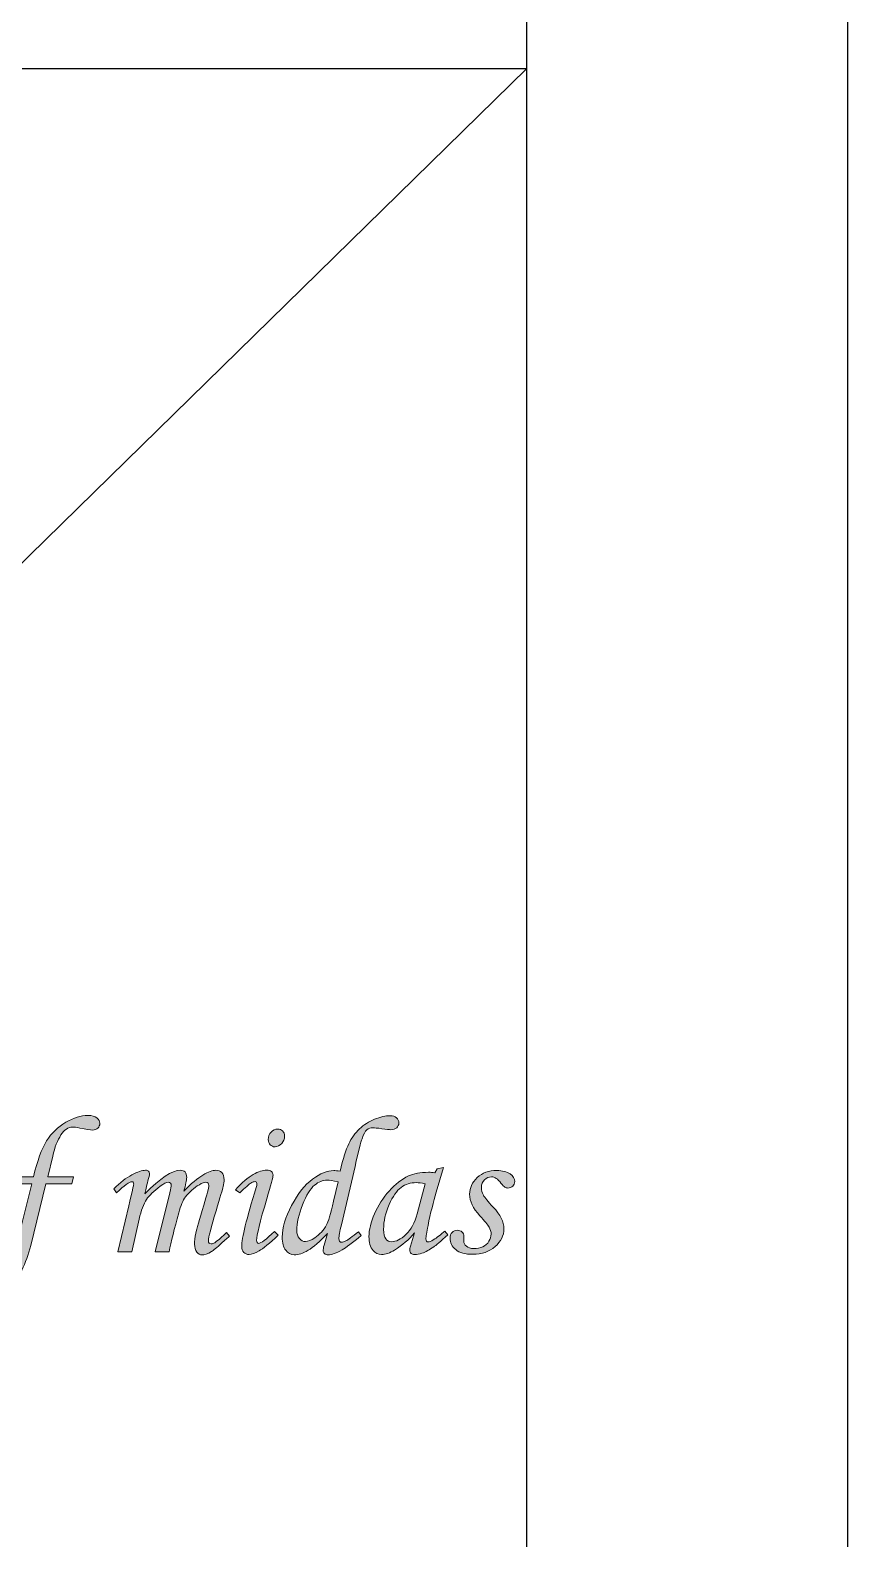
# Model space of a CAD drawing. Header units: inches. Extents: x -192760 to -100777, y -168280 to -114728.
# Drawn here: x -167724 to -166960, y -117603 to -116192 of the extents above; entities that cross this region are included whole.
import ezdxf
from ezdxf.enums import TextEntityAlignment as Align

# ---------------------------------------------------------------- set-up
doc = ezdxf.new("R2010")
doc.units = ezdxf.units.IN
doc.header["$LTSCALE"] = 50
doc.header["$MEASUREMENT"] = 0
for name, color, linetype in [('3.기호.계단선', 30, 'Continuous'), ('F-SYM', 7, 'Continuous'), ('FORM(YOURNAME)-11', 1, 'Continuous'), ('Layer 1', 7, 'Continuous'), ('로고', 7, 'Continuous')]:
    doc.layers.add(name, color=color, linetype=linetype)
doc.styles.add('YOURNAME', font='HY울릉도M.TTF')

# ---------------------------------------------------------------- blocks, each defined once
blk = doc.blocks.new('block 8')
at = {"layer": 'Layer 1'}
h = blk.add_hatch(color=8, dxfattribs=at)
h.dxf.hatch_style = 2
edge = h.paths.add_edge_path()
edge.add_spline(control_points=[(79.291, -136.307), (79.291, -136.307), (79.291, -136.307), (79.17, -136.307), (79.061, -136.382), (78.963, -136.531), (78.866, -136.681), (78.788, -136.883), (78.729, -137.137), (78.729, -137.137), (78.591, -137.723), (78.591, -137.723), (78.591, -137.723), (79.32, -137.723), (79.32, -137.723), (79.32, -137.723), (79.276, -137.918), (79.276, -137.918), (79.276, -137.918), (78.538, -137.918), (78.538, -137.918), (78.538, -137.918), (78.107, -139.673), (78.107, -139.673), (77.974, -140.206), (77.759, -140.61), (77.465, -140.885), (77.171, -141.16), (76.852, -141.297), (76.507, -141.297), (76.392, -141.297), (76.304, -141.275), (76.245, -141.23), (76.185, -141.185), (76.155, -141.13), (76.155, -141.064), (76.155, -141.007), (76.176, -140.961), (76.217, -140.928), (76.258, -140.894), (76.317, -140.877), (76.394, -140.877), (76.433, -140.877), (76.49, -140.881), (76.565, -140.89), (76.693, -140.907), (76.816, -140.915), (76.933, -140.915), (77.115, -140.915), (77.247, -140.872), (77.329, -140.788), (77.412, -140.702), (77.494, -140.494), (77.577, -140.162), (77.577, -140.162), (78.135, -137.918), (78.135, -137.918), (78.135, -137.918), (77.477, -137.918), (77.477, -137.918), (77.477, -137.918), (77.527, -137.723), (77.527, -137.723), (77.527, -137.723), (78.184, -137.723), (78.184, -137.723), (78.292, -137.265), (78.416, -136.924), (78.555, -136.7), (78.695, -136.477), (78.876, -136.3), (79.1, -136.171), (79.323, -136.042), (79.534, -135.977), (79.732, -135.977), (79.844, -135.977), (79.929, -135.999), (79.985, -136.043), (80.042, -136.087), (80.07, -136.139), (80.07, -136.2), (80.07, -136.255), (80.051, -136.3), (80.013, -136.337), (79.974, -136.374), (79.923, -136.392), (79.861, -136.392), (79.797, -136.392), (79.676, -136.373), (79.498, -136.335), (79.41, -136.316), (79.34, -136.307), (79.291, -136.307)], knot_values=[0, 0, 0, 0, 0.0001, 0.0002, 1, 1, 1, 2, 2, 2, 3, 3, 3, 4, 4, 4, 5, 5, 5, 6, 6, 6, 7, 7, 7, 8, 8, 8, 9, 9, 9, 10, 10, 10, 11, 11, 11, 12, 12, 12, 13, 13, 13, 14, 14, 14, 15, 15, 15, 16, 16, 16, 17, 17, 17, 18, 18, 18, 19, 19, 19, 20, 20, 20, 21, 21, 21, 22, 22, 22, 23, 23, 23, 24, 24, 24, 25, 25, 25, 26, 26, 26, 27, 27, 27, 28, 28, 28, 29, 29, 29, 30, 30, 30, 30], degree=3, periodic=0)
h = blk.add_hatch(color=8, dxfattribs=at)
h.dxf.hatch_style = 2
edge = h.paths.add_edge_path()
edge.add_spline(control_points=[(86.124, -137.788), (86.124, -137.788), (86.124, -137.788), (86.343, -137.625), (86.543, -137.544), (86.725, -137.544), (86.765, -137.544), (86.825, -137.551), (86.906, -137.564), (86.992, -137.207), (87.074, -136.947), (87.153, -136.783), (87.232, -136.619), (87.334, -136.478), (87.459, -136.359), (87.583, -136.24), (87.726, -136.148), (87.886, -136.083), (88.047, -136.018), (88.197, -135.985), (88.336, -135.985), (88.409, -135.985), (88.468, -136.005), (88.512, -136.043), (88.556, -136.082), (88.577, -136.13), (88.577, -136.189), (88.577, -136.246), (88.557, -136.292), (88.517, -136.328), (88.477, -136.363), (88.422, -136.381), (88.352, -136.381), (88.306, -136.381), (88.22, -136.372), (88.095, -136.354), (87.97, -136.336), (87.885, -136.326), (87.839, -136.326), (87.775, -136.326), (87.718, -136.346), (87.67, -136.386), (87.621, -136.425), (87.574, -136.509), (87.53, -136.639), (87.501, -136.722), (87.434, -136.985), (87.331, -137.428), (87.331, -137.428), (86.942, -139.089), (86.942, -139.089), (86.896, -139.286), (86.873, -139.416), (86.873, -139.48), (86.873, -139.55), (86.899, -139.585), (86.953, -139.585), (86.986, -139.585), (87.024, -139.573), (87.068, -139.549), (87.13, -139.514), (87.252, -139.427), (87.431, -139.287), (87.431, -139.287), (87.508, -139.392), (87.508, -139.392), (87.262, -139.599), (87.08, -139.737), (86.961, -139.804), (86.796, -139.898), (86.666, -139.945), (86.57, -139.945), (86.527, -139.945), (86.491, -139.932), (86.463, -139.907), (86.436, -139.883), (86.422, -139.855), (86.422, -139.824), (86.422, -139.793), (86.432, -139.741), (86.452, -139.67), (86.452, -139.67), (86.548, -139.334), (86.548, -139.334), (86.328, -139.571), (86.145, -139.731), (85.999, -139.815), (85.852, -139.9), (85.72, -139.942), (85.603, -139.942), (85.506, -139.942), (85.424, -139.899), (85.358, -139.814), (85.292, -139.729), (85.259, -139.603), (85.259, -139.438), (85.259, -139.178), (85.349, -138.878), (85.527, -138.539), (85.706, -138.201), (85.905, -137.95), (86.124, -137.788)], knot_values=[0, 0, 0, 0, 0.0001, 0.0002, 1, 1, 1, 2, 2, 2, 3, 3, 3, 4, 4, 4, 5, 5, 5, 6, 6, 6, 7, 7, 7, 8, 8, 8, 9, 9, 9, 10, 10, 10, 11, 11, 11, 12, 12, 12, 13, 13, 13, 14, 14, 14, 15, 15, 15, 16, 16, 16, 17, 17, 17, 18, 18, 18, 19, 19, 19, 20, 20, 20, 21, 21, 21, 22, 22, 22, 23, 23, 23, 24, 24, 24, 25, 25, 25, 26, 26, 26, 27, 27, 27, 28, 28, 28, 29, 29, 29, 30, 30, 30, 31, 31, 31, 32, 32, 32, 33, 33, 33, 33], degree=3, periodic=0)
edge = h.paths.add_edge_path()
edge.add_spline(control_points=[(86.848, -137.866), (86.848, -137.866), (86.848, -137.866), (86.702, -137.833), (86.598, -137.816), (86.538, -137.816), (86.415, -137.816), (86.295, -137.865), (86.177, -137.961), (86.06, -138.058), (85.947, -138.244), (85.838, -138.521), (85.729, -138.799), (85.674, -139.04), (85.674, -139.246), (85.674, -139.34), (85.699, -139.416), (85.75, -139.476), (85.8, -139.536), (85.857, -139.565), (85.921, -139.565), (85.999, -139.565), (86.087, -139.531), (86.186, -139.463), (86.327, -139.362), (86.439, -139.239), (86.521, -139.094), (86.57, -139.003), (86.638, -138.778), (86.722, -138.42), (86.722, -138.42), (86.848, -137.866), (86.848, -137.866)], knot_values=[0, 0, 0, 0, 0.0001, 0.0002, 1, 1, 1, 2, 2, 2, 3, 3, 3, 4, 4, 4, 5, 5, 5, 6, 6, 6, 7, 7, 7, 8, 8, 8, 9, 9, 9, 10, 10, 10, 10], degree=3, periodic=0)
h = blk.add_hatch(color=8, dxfattribs=at)
h.dxf.hatch_style = 2
edge = h.paths.add_edge_path()
edge.add_spline(control_points=[(84.052, -138.182), (84.052, -138.182), (84.052, -138.182), (84.052, -138.182), (83.931, -138.089), (83.931, -138.089), (84.114, -137.887), (84.281, -137.744), (84.432, -137.658), (84.583, -137.573), (84.712, -137.531), (84.818, -137.531), (84.877, -137.531), (84.921, -137.544), (84.953, -137.569), (84.983, -137.595), (84.999, -137.629), (84.999, -137.673), (84.999, -137.727), (84.94, -137.952), (84.821, -138.35), (84.627, -139.001), (84.53, -139.393), (84.53, -139.527), (84.53, -139.552), (84.537, -139.574), (84.55, -139.592), (84.562, -139.609), (84.576, -139.618), (84.591, -139.618), (84.649, -139.618), (84.8, -139.504), (85.041, -139.276), (85.041, -139.276), (85.149, -139.381), (85.149, -139.381), (84.898, -139.618), (84.714, -139.769), (84.599, -139.834), (84.483, -139.901), (84.389, -139.933), (84.316, -139.933), (84.251, -139.933), (84.201, -139.914), (84.163, -139.873), (84.125, -139.833), (84.107, -139.777), (84.107, -139.705), (84.107, -139.476), (84.244, -138.916), (84.519, -138.026), (84.532, -137.983), (84.538, -137.946), (84.538, -137.913), (84.538, -137.876), (84.522, -137.858), (84.489, -137.858), (84.452, -137.858), (84.411, -137.872), (84.364, -137.902), (84.317, -137.931), (84.213, -138.025), (84.052, -138.182)], knot_values=[0, 0, 0, 0, 0.0001, 0.0002, 1, 1, 1, 2, 2, 2, 3, 3, 3, 4, 4, 4, 5, 5, 5, 6, 6, 6, 7, 7, 7, 8, 8, 8, 9, 9, 9, 10, 10, 10, 11, 11, 11, 12, 12, 12, 13, 13, 13, 14, 14, 14, 15, 15, 15, 16, 16, 16, 17, 17, 17, 18, 18, 18, 19, 19, 19, 20, 20, 20, 20], degree=3, periodic=0)
edge = h.paths.add_edge_path()
edge.add_spline(control_points=[(85.056, -136.868), (85.056, -136.868), (85.056, -136.868), (85, -136.868), (84.955, -136.849), (84.918, -136.81), (84.881, -136.772), (84.863, -136.721), (84.863, -136.659), (84.863, -136.576), (84.889, -136.506), (84.943, -136.449), (84.996, -136.391), (85.059, -136.362), (85.132, -136.362), (85.189, -136.362), (85.236, -136.381), (85.272, -136.418), (85.309, -136.456), (85.327, -136.504), (85.327, -136.563), (85.327, -136.643), (85.3, -136.714), (85.244, -136.776), (85.188, -136.837), (85.125, -136.868), (85.056, -136.868)], knot_values=[0, 0, 0, 0, 0.0001, 0.0002, 1, 1, 1, 2, 2, 2, 3, 3, 3, 4, 4, 4, 5, 5, 5, 6, 6, 6, 7, 7, 7, 8, 8, 8, 8], degree=3, periodic=0)
h = blk.add_hatch(color=8, dxfattribs=at)
h.dxf.hatch_style = 2
edge = h.paths.add_edge_path()
edge.add_spline(control_points=[(83.029, -138.534), (83.029, -138.534), (83.029, -138.534), (83.123, -138.224), (83.169, -138.036), (83.169, -137.971), (83.169, -137.908), (83.142, -137.877), (83.087, -137.877), (83.041, -137.877), (82.98, -137.9), (82.902, -137.946), (82.745, -138.041), (82.613, -138.158), (82.507, -138.295), (82.433, -138.39), (82.369, -138.542), (82.315, -138.749), (82.192, -139.201), (82.1, -139.571), (82.039, -139.857), (82.039, -139.857), (81.649, -139.857), (81.649, -139.857), (81.649, -139.857), (82.059, -138.177), (82.059, -138.177), (82.088, -138.056), (82.103, -137.986), (82.103, -137.968), (82.103, -137.939), (82.095, -137.916), (82.08, -137.901), (82.066, -137.885), (82.045, -137.877), (82.017, -137.877), (81.968, -137.877), (81.891, -137.916), (81.787, -137.992), (81.606, -138.123), (81.476, -138.249), (81.396, -138.371), (81.316, -138.492), (81.248, -138.678), (81.191, -138.928), (81.191, -138.928), (80.98, -139.857), (80.98, -139.857), (80.98, -139.857), (80.585, -139.857), (80.585, -139.857), (80.585, -139.857), (80.896, -138.545), (80.896, -138.545), (80.987, -138.166), (81.033, -137.959), (81.033, -137.927), (81.033, -137.884), (81.016, -137.863), (80.984, -137.863), (80.912, -137.863), (80.766, -137.968), (80.546, -138.177), (80.546, -138.177), (80.464, -138.067), (80.464, -138.067), (80.645, -137.885), (80.818, -137.752), (80.982, -137.665), (81.145, -137.579), (81.273, -137.536), (81.368, -137.536), (81.406, -137.536), (81.435, -137.544), (81.455, -137.561), (81.474, -137.577), (81.484, -137.6), (81.484, -137.629), (81.484, -137.666), (81.469, -137.737), (81.44, -137.841), (81.397, -137.995), (81.368, -138.117), (81.351, -138.207), (81.79, -137.76), (82.126, -137.536), (82.358, -137.536), (82.418, -137.536), (82.464, -137.553), (82.495, -137.585), (82.526, -137.619), (82.542, -137.671), (82.542, -137.742), (82.542, -137.819), (82.514, -137.95), (82.459, -138.135), (82.668, -137.917), (82.85, -137.763), (83.004, -137.672), (83.158, -137.582), (83.278, -137.536), (83.365, -137.536), (83.441, -137.536), (83.501, -137.558), (83.543, -137.602), (83.585, -137.646), (83.607, -137.714), (83.607, -137.806), (83.607, -137.86), (83.597, -137.926), (83.579, -138.001), (83.561, -138.076), (83.494, -138.305), (83.378, -138.688), (83.234, -139.163), (83.161, -139.446), (83.161, -139.538), (83.161, -139.6), (83.187, -139.631), (83.238, -139.631), (83.273, -139.631), (83.307, -139.62), (83.34, -139.598), (83.448, -139.521), (83.559, -139.426), (83.672, -139.312), (83.672, -139.312), (83.763, -139.411), (83.763, -139.411), (83.725, -139.442), (83.652, -139.506), (83.546, -139.604), (83.4, -139.736), (83.299, -139.818), (83.244, -139.851), (83.137, -139.914), (83.048, -139.945), (82.974, -139.945), (82.919, -139.945), (82.87, -139.918), (82.829, -139.864), (82.786, -139.81), (82.766, -139.735), (82.766, -139.639), (82.766, -139.551), (82.778, -139.448), (82.804, -139.33), (82.829, -139.212), (82.905, -138.947), (83.029, -138.534)], knot_values=[0, 0, 0, 0, 0.0001, 0.0002, 1, 1, 1, 2, 2, 2, 3, 3, 3, 4, 4, 4, 5, 5, 5, 6, 6, 6, 7, 7, 7, 8, 8, 8, 9, 9, 9, 10, 10, 10, 11, 11, 11, 12, 12, 12, 13, 13, 13, 14, 14, 14, 15, 15, 15, 16, 16, 16, 17, 17, 17, 18, 18, 18, 19, 19, 19, 20, 20, 20, 21, 21, 21, 22, 22, 22, 23, 23, 23, 24, 24, 24, 25, 25, 25, 26, 26, 26, 27, 27, 27, 28, 28, 28, 29, 29, 29, 30, 30, 30, 31, 31, 31, 32, 32, 32, 33, 33, 33, 34, 34, 34, 35, 35, 35, 36, 36, 36, 37, 37, 37, 38, 38, 38, 39, 39, 39, 40, 40, 40, 41, 41, 41, 42, 42, 42, 43, 43, 43, 44, 44, 44, 45, 45, 45, 46, 46, 46, 47, 47, 47, 48, 48, 48, 49, 49, 49, 49], degree=3, periodic=0)
h = blk.add_hatch(color=8, dxfattribs=at)
h.dxf.hatch_style = 2
edge = h.paths.add_edge_path()
edge.add_spline(control_points=[(89.416, -139.576), (89.416, -139.576), (89.416, -139.576), (89.446, -139.576), (89.493, -139.557), (89.557, -139.519), (89.67, -139.45), (89.779, -139.366), (89.884, -139.266), (89.884, -139.266), (89.972, -139.373), (89.972, -139.373), (89.763, -139.563), (89.629, -139.679), (89.57, -139.719), (89.453, -139.8), (89.341, -139.859), (89.235, -139.898), (89.166, -139.924), (89.098, -139.936), (89.031, -139.936), (88.984, -139.936), (88.948, -139.925), (88.924, -139.903), (88.9, -139.881), (88.889, -139.849), (88.889, -139.807), (88.889, -139.78), (88.896, -139.742), (88.911, -139.694), (88.911, -139.694), (89.021, -139.32), (89.021, -139.32), (88.863, -139.51), (88.675, -139.671), (88.457, -139.807), (88.323, -139.891), (88.2, -139.933), (88.089, -139.933), (87.982, -139.933), (87.901, -139.896), (87.844, -139.821), (87.767, -139.72), (87.728, -139.588), (87.728, -139.425), (87.728, -139.231), (87.78, -139.015), (87.884, -138.776), (87.987, -138.538), (88.126, -138.322), (88.3, -138.127), (88.474, -137.933), (88.658, -137.79), (88.85, -137.698), (88.998, -137.629), (89.189, -137.594), (89.422, -137.594), (89.481, -137.594), (89.54, -137.597), (89.601, -137.605), (89.601, -137.605), (89.667, -137.497), (89.667, -137.497), (89.667, -137.497), (89.848, -137.459), (89.848, -137.459), (89.848, -137.459), (89.642, -138.155), (89.642, -138.155), (89.56, -138.431), (89.481, -138.75), (89.408, -139.111), (89.368, -139.308), (89.348, -139.434), (89.348, -139.491), (89.348, -139.548), (89.37, -139.576), (89.416, -139.576)], knot_values=[0, 0, 0, 0, 0.0001, 0.0002, 1, 1, 1, 2, 2, 2, 3, 3, 3, 4, 4, 4, 5, 5, 5, 6, 6, 6, 7, 7, 7, 8, 8, 8, 9, 9, 9, 10, 10, 10, 11, 11, 11, 12, 12, 12, 13, 13, 13, 14, 14, 14, 15, 15, 15, 16, 16, 16, 17, 17, 17, 18, 18, 18, 19, 19, 19, 20, 20, 20, 21, 21, 21, 22, 22, 22, 23, 23, 23, 24, 24, 24, 25, 25, 25, 25], degree=3, periodic=0)
edge = h.paths.add_edge_path()
edge.add_spline(control_points=[(88.779, -139.366), (88.779, -139.366), (88.779, -139.366), (88.923, -139.229), (89.03, -139.033), (89.098, -138.776), (89.098, -138.776), (89.326, -137.918), (89.326, -137.918), (89.227, -137.898), (89.143, -137.888), (89.075, -137.888), (88.911, -137.888), (88.767, -137.933), (88.644, -138.024), (88.521, -138.115), (88.407, -138.278), (88.302, -138.514), (88.196, -138.749), (88.144, -138.984), (88.144, -139.219), (88.144, -139.343), (88.165, -139.433), (88.207, -139.488), (88.249, -139.543), (88.304, -139.571), (88.372, -139.571), (88.498, -139.571), (88.634, -139.502), (88.779, -139.366)], knot_values=[0, 0, 0, 0, 0.0001, 0.0002, 1, 1, 1, 2, 2, 2, 3, 3, 3, 4, 4, 4, 5, 5, 5, 6, 6, 6, 7, 7, 7, 8, 8, 8, 9, 9, 9, 9], degree=3, periodic=0)
h = blk.add_hatch(color=8, dxfattribs=at)
h.dxf.hatch_style = 2
edge = h.paths.add_edge_path()
edge.add_spline(control_points=[(91.567, -139.2), (91.567, -139.2), (91.567, -139.2), (91.567, -139.395), (91.484, -139.564), (91.319, -139.71), (91.155, -139.855), (90.942, -139.928), (90.681, -139.928), (90.463, -139.928), (90.301, -139.884), (90.195, -139.795), (90.089, -139.706), (90.035, -139.597), (90.035, -139.466), (90.035, -139.402), (90.055, -139.349), (90.096, -139.307), (90.136, -139.265), (90.186, -139.243), (90.244, -139.243), (90.296, -139.243), (90.34, -139.26), (90.376, -139.294), (90.413, -139.328), (90.431, -139.368), (90.431, -139.414), (90.431, -139.432), (90.43, -139.456), (90.428, -139.486), (90.426, -139.51), (90.426, -139.53), (90.426, -139.546), (90.426, -139.606), (90.451, -139.658), (90.502, -139.7), (90.552, -139.742), (90.619, -139.763), (90.705, -139.763), (90.804, -139.763), (90.891, -139.746), (90.965, -139.712), (91.04, -139.679), (91.099, -139.627), (91.141, -139.559), (91.183, -139.49), (91.204, -139.422), (91.204, -139.354), (91.204, -139.288), (91.184, -139.222), (91.145, -139.156), (91.105, -139.091), (91.017, -138.981), (90.879, -138.83), (90.689, -138.617), (90.593, -138.413), (90.593, -138.217), (90.593, -138.038), (90.666, -137.881), (90.811, -137.746), (90.955, -137.612), (91.14, -137.544), (91.363, -137.544), (91.526, -137.544), (91.652, -137.576), (91.741, -137.639), (91.83, -137.702), (91.875, -137.775), (91.875, -137.858), (91.875, -137.907), (91.856, -137.95), (91.818, -137.987), (91.781, -138.024), (91.735, -138.042), (91.682, -138.042), (91.647, -138.042), (91.617, -138.034), (91.592, -138.019), (91.566, -138.003), (91.529, -137.964), (91.481, -137.902), (91.392, -137.783), (91.303, -137.723), (91.215, -137.723), (91.14, -137.723), (91.073, -137.752), (91.016, -137.81), (90.958, -137.867), (90.929, -137.939), (90.929, -138.025), (90.929, -138.1), (90.947, -138.173), (90.984, -138.244), (91.02, -138.314), (91.113, -138.428), (91.262, -138.585), (91.465, -138.801), (91.567, -139.006), (91.567, -139.2)], knot_values=[0, 0, 0, 0, 0.0001, 0.0002, 1, 1, 1, 2, 2, 2, 3, 3, 3, 4, 4, 4, 5, 5, 5, 6, 6, 6, 7, 7, 7, 8, 8, 8, 9, 9, 9, 10, 10, 10, 11, 11, 11, 12, 12, 12, 13, 13, 13, 14, 14, 14, 15, 15, 15, 16, 16, 16, 17, 17, 17, 18, 18, 18, 19, 19, 19, 20, 20, 20, 21, 21, 21, 22, 22, 22, 23, 23, 23, 24, 24, 24, 25, 25, 25, 26, 26, 26, 27, 27, 27, 28, 28, 28, 29, 29, 29, 30, 30, 30, 31, 31, 31, 32, 32, 32, 32], degree=3, periodic=0)
at = {"layer": 'Layer 1', "lineweight": 0}
for points, knots in [([(77.527, -137.723), (77.527, -137.723), (78.184, -137.723), (78.184, -137.723), (78.292, -137.265), (78.416, -136.924), (78.555, -136.7), (78.695, -136.477), (78.876, -136.3), (79.1, -136.171), (79.323, -136.042), (79.534, -135.977), (79.732, -135.977), (79.844, -135.977), (79.929, -135.999), (79.985, -136.043), (80.042, -136.087), (80.07, -136.139), (80.07, -136.2), (80.07, -136.255), (80.051, -136.3), (80.013, -136.337), (79.974, -136.374), (79.923, -136.392), (79.861, -136.392), (79.797, -136.392), (79.676, -136.373), (79.498, -136.335), (79.41, -136.316), (79.34, -136.307), (79.291, -136.307), (79.17, -136.307), (79.061, -136.382), (78.963, -136.531), (78.866, -136.681), (78.788, -136.883), (78.729, -137.137), (78.729, -137.137), (78.591, -137.723), (78.591, -137.723), (78.591, -137.723), (79.32, -137.723), (79.32, -137.723), (79.32, -137.723), (79.276, -137.918), (79.276, -137.918), (79.276, -137.918), (78.538, -137.918), (78.538, -137.918), (78.538, -137.918), (78.107, -139.673), (78.107, -139.673), (77.974, -140.206), (77.759, -140.61), (77.465, -140.885), (77.171, -141.16), (76.852, -141.297), (76.507, -141.297), (76.392, -141.297), (76.304, -141.275), (76.245, -141.23), (76.185, -141.185), (76.155, -141.13), (76.155, -141.064), (76.155, -141.007), (76.176, -140.961), (76.217, -140.928), (76.258, -140.894), (76.317, -140.877), (76.394, -140.877), (76.433, -140.877), (76.49, -140.881), (76.565, -140.89), (76.693, -140.907), (76.816, -140.915), (76.933, -140.915), (77.115, -140.915), (77.247, -140.872), (77.329, -140.788), (77.412, -140.702), (77.494, -140.494), (77.577, -140.162), (77.577, -140.162), (78.135, -137.918), (78.135, -137.918), (78.135, -137.918), (77.477, -137.918), (77.477, -137.918), (77.477, -137.918), (77.527, -137.723), (77.527, -137.723)], [0, 0, 0, 0, 1, 1, 1, 2, 2, 2, 3, 3, 3, 4, 4, 4, 5, 5, 5, 6, 6, 6, 7, 7, 7, 8, 8, 8, 9, 9, 9, 10, 10, 10, 11, 11, 11, 12, 12, 12, 13, 13, 13, 14, 14, 14, 15, 15, 15, 16, 16, 16, 17, 17, 17, 18, 18, 18, 19, 19, 19, 20, 20, 20, 21, 21, 21, 22, 22, 22, 23, 23, 23, 24, 24, 24, 25, 25, 25, 26, 26, 26, 27, 27, 27, 28, 28, 28, 29, 29, 29, 30, 30, 30, 30]), ([(87.431, -139.287), (87.431, -139.287), (87.508, -139.392), (87.508, -139.392), (87.262, -139.599), (87.08, -139.737), (86.961, -139.804), (86.796, -139.898), (86.666, -139.945), (86.57, -139.945), (86.527, -139.945), (86.491, -139.932), (86.463, -139.907), (86.436, -139.883), (86.422, -139.855), (86.422, -139.824), (86.422, -139.793), (86.432, -139.741), (86.452, -139.67), (86.452, -139.67), (86.548, -139.334), (86.548, -139.334), (86.328, -139.571), (86.145, -139.731), (85.999, -139.815), (85.852, -139.9), (85.72, -139.942), (85.603, -139.942), (85.506, -139.942), (85.424, -139.899), (85.358, -139.814), (85.292, -139.729), (85.259, -139.603), (85.259, -139.438), (85.259, -139.178), (85.349, -138.878), (85.527, -138.539), (85.706, -138.201), (85.905, -137.95), (86.124, -137.788), (86.343, -137.625), (86.543, -137.544), (86.725, -137.544), (86.765, -137.544), (86.825, -137.551), (86.906, -137.564), (86.992, -137.207), (87.074, -136.947), (87.153, -136.783), (87.232, -136.619), (87.334, -136.478), (87.459, -136.359), (87.583, -136.24), (87.726, -136.148), (87.886, -136.083), (88.047, -136.018), (88.197, -135.985), (88.336, -135.985), (88.409, -135.985), (88.468, -136.005), (88.512, -136.043), (88.556, -136.082), (88.577, -136.13), (88.577, -136.189), (88.577, -136.246), (88.557, -136.292), (88.517, -136.328), (88.477, -136.363), (88.422, -136.381), (88.352, -136.381), (88.306, -136.381), (88.22, -136.372), (88.095, -136.354), (87.97, -136.336), (87.885, -136.326), (87.839, -136.326), (87.775, -136.326), (87.718, -136.346), (87.67, -136.386), (87.621, -136.425), (87.574, -136.509), (87.53, -136.639), (87.501, -136.722), (87.434, -136.985), (87.331, -137.428), (87.331, -137.428), (86.942, -139.089), (86.942, -139.089), (86.896, -139.286), (86.873, -139.416), (86.873, -139.48), (86.873, -139.55), (86.899, -139.585), (86.953, -139.585), (86.986, -139.585), (87.024, -139.573), (87.068, -139.549), (87.13, -139.514), (87.252, -139.427), (87.431, -139.287)], [0, 0, 0, 0, 1, 1, 1, 2, 2, 2, 3, 3, 3, 4, 4, 4, 5, 5, 5, 6, 6, 6, 7, 7, 7, 8, 8, 8, 9, 9, 9, 10, 10, 10, 11, 11, 11, 12, 12, 12, 13, 13, 13, 14, 14, 14, 15, 15, 15, 16, 16, 16, 17, 17, 17, 18, 18, 18, 19, 19, 19, 20, 20, 20, 21, 21, 21, 22, 22, 22, 23, 23, 23, 24, 24, 24, 25, 25, 25, 26, 26, 26, 27, 27, 27, 28, 28, 28, 29, 29, 29, 30, 30, 30, 31, 31, 31, 32, 32, 32, 33, 33, 33, 33]), ([(85.132, -136.362), (85.189, -136.362), (85.236, -136.381), (85.272, -136.418), (85.309, -136.456), (85.327, -136.504), (85.327, -136.563), (85.327, -136.643), (85.3, -136.714), (85.244, -136.776), (85.188, -136.837), (85.125, -136.868), (85.056, -136.868), (85, -136.868), (84.955, -136.849), (84.918, -136.81), (84.881, -136.772), (84.863, -136.721), (84.863, -136.659), (84.863, -136.576), (84.889, -136.506), (84.943, -136.449), (84.996, -136.391), (85.059, -136.362), (85.132, -136.362)], [0, 0, 0, 0, 1, 1, 1, 2, 2, 2, 3, 3, 3, 4, 4, 4, 5, 5, 5, 6, 6, 6, 7, 7, 7, 8, 8, 8, 8]), ([(80.546, -138.177), (80.546, -138.177), (80.464, -138.067), (80.464, -138.067), (80.645, -137.885), (80.818, -137.752), (80.982, -137.665), (81.145, -137.579), (81.273, -137.536), (81.368, -137.536), (81.406, -137.536), (81.435, -137.544), (81.455, -137.561), (81.474, -137.577), (81.484, -137.6), (81.484, -137.629), (81.484, -137.666), (81.469, -137.737), (81.44, -137.841), (81.397, -137.995), (81.368, -138.117), (81.351, -138.207), (81.79, -137.76), (82.126, -137.536), (82.358, -137.536), (82.418, -137.536), (82.464, -137.553), (82.495, -137.585), (82.526, -137.619), (82.542, -137.671), (82.542, -137.742), (82.542, -137.819), (82.514, -137.95), (82.459, -138.135), (82.668, -137.917), (82.85, -137.763), (83.004, -137.672), (83.158, -137.582), (83.278, -137.536), (83.365, -137.536), (83.441, -137.536), (83.501, -137.558), (83.543, -137.602), (83.585, -137.646), (83.607, -137.714), (83.607, -137.806), (83.607, -137.86), (83.597, -137.926), (83.579, -138.001), (83.561, -138.076), (83.494, -138.305), (83.378, -138.688), (83.234, -139.163), (83.161, -139.446), (83.161, -139.538), (83.161, -139.6), (83.187, -139.631), (83.238, -139.631), (83.273, -139.631), (83.307, -139.62), (83.34, -139.598), (83.448, -139.521), (83.559, -139.426), (83.672, -139.312), (83.672, -139.312), (83.763, -139.411), (83.763, -139.411), (83.725, -139.442), (83.652, -139.506), (83.546, -139.604), (83.4, -139.736), (83.299, -139.818), (83.244, -139.851), (83.137, -139.914), (83.048, -139.945), (82.974, -139.945), (82.919, -139.945), (82.87, -139.918), (82.829, -139.864), (82.786, -139.81), (82.766, -139.735), (82.766, -139.639), (82.766, -139.551), (82.778, -139.448), (82.804, -139.33), (82.829, -139.212), (82.905, -138.947), (83.029, -138.534), (83.123, -138.224), (83.169, -138.036), (83.169, -137.971), (83.169, -137.908), (83.142, -137.877), (83.087, -137.877), (83.041, -137.877), (82.98, -137.9), (82.902, -137.946), (82.745, -138.041), (82.613, -138.158), (82.507, -138.295), (82.433, -138.39), (82.369, -138.542), (82.315, -138.749), (82.192, -139.201), (82.1, -139.571), (82.039, -139.857), (82.039, -139.857), (81.649, -139.857), (81.649, -139.857), (81.649, -139.857), (82.059, -138.177), (82.059, -138.177), (82.088, -138.056), (82.103, -137.986), (82.103, -137.968), (82.103, -137.939), (82.095, -137.916), (82.08, -137.901), (82.066, -137.885), (82.045, -137.877), (82.017, -137.877), (81.968, -137.877), (81.891, -137.916), (81.787, -137.992), (81.606, -138.123), (81.476, -138.249), (81.396, -138.371), (81.316, -138.492), (81.248, -138.678), (81.191, -138.928), (81.191, -138.928), (80.98, -139.857), (80.98, -139.857), (80.98, -139.857), (80.585, -139.857), (80.585, -139.857), (80.585, -139.857), (80.896, -138.545), (80.896, -138.545), (80.987, -138.166), (81.033, -137.959), (81.033, -137.927), (81.033, -137.884), (81.016, -137.863), (80.984, -137.863), (80.912, -137.863), (80.766, -137.968), (80.546, -138.177)], [0, 0, 0, 0, 1, 1, 1, 2, 2, 2, 3, 3, 3, 4, 4, 4, 5, 5, 5, 6, 6, 6, 7, 7, 7, 8, 8, 8, 9, 9, 9, 10, 10, 10, 11, 11, 11, 12, 12, 12, 13, 13, 13, 14, 14, 14, 15, 15, 15, 16, 16, 16, 17, 17, 17, 18, 18, 18, 19, 19, 19, 20, 20, 20, 21, 21, 21, 22, 22, 22, 23, 23, 23, 24, 24, 24, 25, 25, 25, 26, 26, 26, 27, 27, 27, 28, 28, 28, 29, 29, 29, 30, 30, 30, 31, 31, 31, 32, 32, 32, 33, 33, 33, 34, 34, 34, 35, 35, 35, 36, 36, 36, 37, 37, 37, 38, 38, 38, 39, 39, 39, 40, 40, 40, 41, 41, 41, 42, 42, 42, 43, 43, 43, 44, 44, 44, 45, 45, 45, 46, 46, 46, 47, 47, 47, 48, 48, 48, 49, 49, 49, 49]), ([(84.052, -138.182), (84.052, -138.182), (83.931, -138.089), (83.931, -138.089), (84.114, -137.887), (84.281, -137.744), (84.432, -137.658), (84.583, -137.573), (84.712, -137.531), (84.818, -137.531), (84.877, -137.531), (84.921, -137.544), (84.953, -137.569), (84.983, -137.595), (84.999, -137.629), (84.999, -137.673), (84.999, -137.727), (84.94, -137.952), (84.821, -138.35), (84.627, -139.001), (84.53, -139.393), (84.53, -139.527), (84.53, -139.552), (84.537, -139.574), (84.55, -139.592), (84.562, -139.609), (84.576, -139.618), (84.591, -139.618), (84.649, -139.618), (84.8, -139.504), (85.041, -139.276), (85.041, -139.276), (85.149, -139.381), (85.149, -139.381), (84.898, -139.618), (84.714, -139.769), (84.599, -139.834), (84.483, -139.901), (84.389, -139.933), (84.316, -139.933), (84.251, -139.933), (84.201, -139.914), (84.163, -139.873), (84.125, -139.833), (84.107, -139.777), (84.107, -139.705), (84.107, -139.476), (84.244, -138.916), (84.519, -138.026), (84.532, -137.983), (84.538, -137.946), (84.538, -137.913), (84.538, -137.876), (84.522, -137.858), (84.489, -137.858), (84.452, -137.858), (84.411, -137.872), (84.364, -137.902), (84.317, -137.931), (84.213, -138.025), (84.052, -138.182)], [0, 0, 0, 0, 1, 1, 1, 2, 2, 2, 3, 3, 3, 4, 4, 4, 5, 5, 5, 6, 6, 6, 7, 7, 7, 8, 8, 8, 9, 9, 9, 10, 10, 10, 11, 11, 11, 12, 12, 12, 13, 13, 13, 14, 14, 14, 15, 15, 15, 16, 16, 16, 17, 17, 17, 18, 18, 18, 19, 19, 19, 20, 20, 20, 20]), ([(86.848, -137.866), (86.702, -137.833), (86.598, -137.816), (86.538, -137.816), (86.415, -137.816), (86.295, -137.865), (86.177, -137.961), (86.06, -138.058), (85.947, -138.244), (85.838, -138.521), (85.729, -138.799), (85.674, -139.04), (85.674, -139.246), (85.674, -139.34), (85.699, -139.416), (85.75, -139.476), (85.8, -139.536), (85.857, -139.565), (85.921, -139.565), (85.999, -139.565), (86.087, -139.531), (86.186, -139.463), (86.327, -139.362), (86.439, -139.239), (86.521, -139.094), (86.57, -139.003), (86.638, -138.778), (86.722, -138.42), (86.722, -138.42), (86.848, -137.866), (86.848, -137.866)], [0, 0, 0, 0, 1, 1, 1, 2, 2, 2, 3, 3, 3, 4, 4, 4, 5, 5, 5, 6, 6, 6, 7, 7, 7, 8, 8, 8, 9, 9, 9, 10, 10, 10, 10]), ([(89.667, -137.497), (89.667, -137.497), (89.848, -137.459), (89.848, -137.459), (89.848, -137.459), (89.642, -138.155), (89.642, -138.155), (89.56, -138.431), (89.481, -138.75), (89.408, -139.111), (89.368, -139.308), (89.348, -139.434), (89.348, -139.491), (89.348, -139.548), (89.37, -139.576), (89.416, -139.576), (89.446, -139.576), (89.493, -139.557), (89.557, -139.519), (89.67, -139.45), (89.779, -139.366), (89.884, -139.266), (89.884, -139.266), (89.972, -139.373), (89.972, -139.373), (89.763, -139.563), (89.629, -139.679), (89.57, -139.719), (89.453, -139.8), (89.341, -139.859), (89.235, -139.898), (89.166, -139.924), (89.098, -139.936), (89.031, -139.936), (88.984, -139.936), (88.948, -139.925), (88.924, -139.903), (88.9, -139.881), (88.889, -139.849), (88.889, -139.807), (88.889, -139.78), (88.896, -139.742), (88.911, -139.694), (88.911, -139.694), (89.021, -139.32), (89.021, -139.32), (88.863, -139.51), (88.675, -139.671), (88.457, -139.807), (88.323, -139.891), (88.2, -139.933), (88.089, -139.933), (87.982, -139.933), (87.901, -139.896), (87.844, -139.821), (87.767, -139.72), (87.728, -139.588), (87.728, -139.425), (87.728, -139.231), (87.78, -139.015), (87.884, -138.776), (87.987, -138.538), (88.126, -138.322), (88.3, -138.127), (88.474, -137.933), (88.658, -137.79), (88.85, -137.698), (88.998, -137.629), (89.189, -137.594), (89.422, -137.594), (89.481, -137.594), (89.54, -137.597), (89.601, -137.605), (89.601, -137.605), (89.667, -137.497), (89.667, -137.497)], [0, 0, 0, 0, 1, 1, 1, 2, 2, 2, 3, 3, 3, 4, 4, 4, 5, 5, 5, 6, 6, 6, 7, 7, 7, 8, 8, 8, 9, 9, 9, 10, 10, 10, 11, 11, 11, 12, 12, 12, 13, 13, 13, 14, 14, 14, 15, 15, 15, 16, 16, 16, 17, 17, 17, 18, 18, 18, 19, 19, 19, 20, 20, 20, 21, 21, 21, 22, 22, 22, 23, 23, 23, 24, 24, 24, 25, 25, 25, 25]), ([(91.363, -137.544), (91.526, -137.544), (91.652, -137.576), (91.741, -137.639), (91.83, -137.702), (91.875, -137.775), (91.875, -137.858), (91.875, -137.907), (91.856, -137.95), (91.818, -137.987), (91.781, -138.024), (91.735, -138.042), (91.682, -138.042), (91.647, -138.042), (91.617, -138.034), (91.592, -138.019), (91.566, -138.003), (91.529, -137.964), (91.481, -137.902), (91.392, -137.783), (91.303, -137.723), (91.215, -137.723), (91.14, -137.723), (91.073, -137.752), (91.016, -137.81), (90.958, -137.867), (90.929, -137.939), (90.929, -138.025), (90.929, -138.1), (90.947, -138.173), (90.984, -138.244), (91.02, -138.314), (91.113, -138.428), (91.262, -138.585), (91.465, -138.801), (91.567, -139.006), (91.567, -139.2), (91.567, -139.395), (91.484, -139.564), (91.319, -139.71), (91.155, -139.855), (90.942, -139.928), (90.681, -139.928), (90.463, -139.928), (90.301, -139.884), (90.195, -139.795), (90.089, -139.706), (90.035, -139.597), (90.035, -139.466), (90.035, -139.402), (90.055, -139.349), (90.096, -139.307), (90.136, -139.265), (90.186, -139.243), (90.244, -139.243), (90.296, -139.243), (90.34, -139.26), (90.376, -139.294), (90.413, -139.328), (90.431, -139.368), (90.431, -139.414), (90.431, -139.432), (90.43, -139.456), (90.428, -139.486), (90.426, -139.51), (90.426, -139.53), (90.426, -139.546), (90.426, -139.606), (90.451, -139.658), (90.502, -139.7), (90.552, -139.742), (90.619, -139.763), (90.705, -139.763), (90.804, -139.763), (90.891, -139.746), (90.965, -139.712), (91.04, -139.679), (91.099, -139.627), (91.141, -139.559), (91.183, -139.49), (91.204, -139.422), (91.204, -139.354), (91.204, -139.288), (91.184, -139.222), (91.145, -139.156), (91.105, -139.091), (91.017, -138.981), (90.879, -138.83), (90.689, -138.617), (90.593, -138.413), (90.593, -138.217), (90.593, -138.038), (90.666, -137.881), (90.811, -137.746), (90.955, -137.612), (91.14, -137.544), (91.363, -137.544)], [0, 0, 0, 0, 1, 1, 1, 2, 2, 2, 3, 3, 3, 4, 4, 4, 5, 5, 5, 6, 6, 6, 7, 7, 7, 8, 8, 8, 9, 9, 9, 10, 10, 10, 11, 11, 11, 12, 12, 12, 13, 13, 13, 14, 14, 14, 15, 15, 15, 16, 16, 16, 17, 17, 17, 18, 18, 18, 19, 19, 19, 20, 20, 20, 21, 21, 21, 22, 22, 22, 23, 23, 23, 24, 24, 24, 25, 25, 25, 26, 26, 26, 27, 27, 27, 28, 28, 28, 29, 29, 29, 30, 30, 30, 31, 31, 31, 32, 32, 32, 32]), ([(89.326, -137.918), (89.227, -137.898), (89.143, -137.888), (89.075, -137.888), (88.911, -137.888), (88.767, -137.933), (88.644, -138.024), (88.521, -138.115), (88.407, -138.278), (88.302, -138.514), (88.196, -138.749), (88.144, -138.984), (88.144, -139.219), (88.144, -139.343), (88.165, -139.433), (88.207, -139.488), (88.249, -139.543), (88.304, -139.571), (88.372, -139.571), (88.498, -139.571), (88.634, -139.502), (88.779, -139.366), (88.923, -139.229), (89.03, -139.033), (89.098, -138.776), (89.098, -138.776), (89.326, -137.918), (89.326, -137.918)], [0, 0, 0, 0, 1, 1, 1, 2, 2, 2, 3, 3, 3, 4, 4, 4, 5, 5, 5, 6, 6, 6, 7, 7, 7, 8, 8, 8, 9, 9, 9, 9])]:
    blk.add_open_spline(points, degree=3, knots=knots, dxfattribs=at)
blk = doc.blocks.new('block 6')
at = {"layer": 'Layer 1'}
blk.add_blockref('block 8', (0, 0), dxfattribs=at)
blk = doc.blocks.new('FORM-PLAN')
at = {"layer": 'Defpoints', "color": 158}
for p, q in [((1345.8, 53115.2), (10555.8, 53115.2)), ((10555.8, 53115.2), (1345.8, 44093.4))]:
    blk.add_line(p, q, dxfattribs=at)
blk.add_lwpolyline([(-71444.2, -2284.8), (10555.8, -2284.8), (10555.8, 55115.2), (-71444.2, 55115.2)], close=True, dxfattribs=at)
at = {"layer": 'FORM(YOURNAME)-11', "color": 250}
blk.add_lwpolyline([(-72444.2, -3284.8), (11555.8, -3284.8), (11555.8, 56115.2), (-72444.2, 56115.2)], close=True, dxfattribs=at)
at = {"layer": '로고', "lineweight": 0, "xscale": 109.4671147061438, "yscale": 109.4671147061438, "zscale": 109.4671147061438}
blk.add_blockref('block 6', (460.9, 64737.8), dxfattribs=at)
at = {"layer": 'FORM(YOURNAME)-11', "color": 3, "style": 'YOURNAME'}
for tag, height, p in [('1', 450.5, (9905.3, 18187.7)), ('2', 450.5, (9905.3, 17544.1)), ('3', 450.5, (9905.3, 16257)), ('4', 450.5, (9905.3, 14326.3)), ('5', 514.9, (9905.3, 12009.4)), ('6', 514.9, (9905.3, 9756.9)), ('7', 514.9, (9905.3, 7504.4)), ('8', 514.9, (9905.3, 5251.9)), ('9', 514.9, (9905.3, 2999.4)), ('10', 514.9, (5655, 811.3)), ('11', 514.9, (9905.3, 746.9)), ('12', 514.9, (5655, -1441.2)), ('13', 514.9, (9905.3, -1441.2))]:
    blk.add_attdef(tag, text='', height=height, dxfattribs=at).set_placement(p, align=Align.MIDDLE_RIGHT)
blk = doc.blocks.new('*U427')
at = {"layer": 'F-SYM', "xscale": 0.3, "yscale": 0.3, "zscale": 0.3}
blk.add_blockref('FORM-PLAN', (-170426.9, -132162.8), dxfattribs=at)

msp = doc.modelspace()

# ---------------------------------------------------------------- block references
at = {"layer": '3.기호.계단선'}
msp.add_blockref('*U427', (0, 0), dxfattribs=at)

doc.saveas('drawing.dxf')
